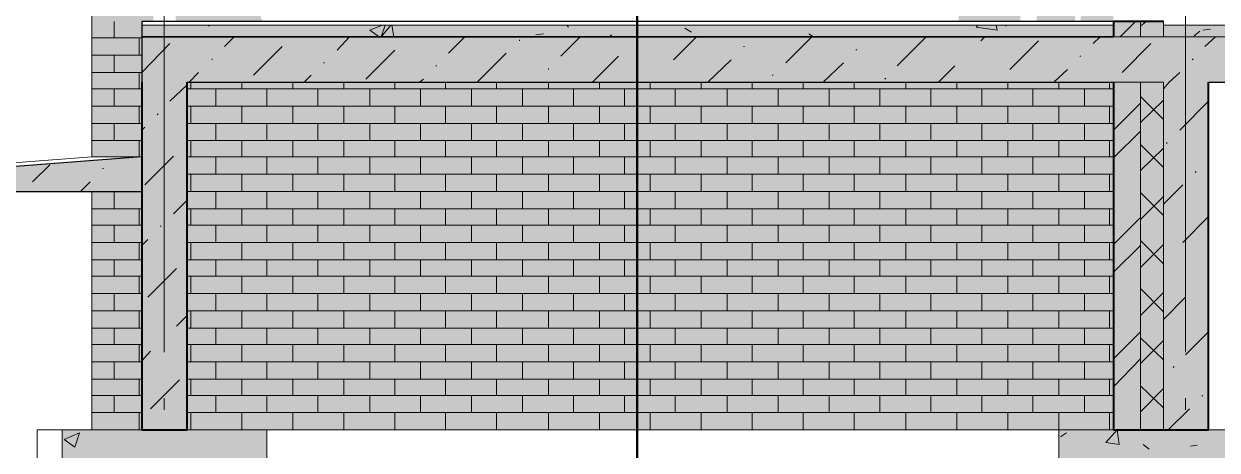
# Model space of a CAD drawing. Header units: millimetres. Extents: x -6983 to 114033, y -5968 to 36007.
# Drawn here: x 71860 to 77117, y 214 to 2091 of the extents above; entities that cross this region are included whole.
import ezdxf

# ---------------------------------------------------------------- set-up
doc = ezdxf.new("R2010")
doc.units = ezdxf.units.MM
doc.layers.add('PDF _Геометрия', color=7, linetype='Continuous')
doc.layers.add('PDF _Сплошная заливка', color=7, linetype='Continuous', true_color=0xffffff)

msp = doc.modelspace()

# ---------------------------------------------------------------- hatches: boundary and pattern name
at = {"layer": 'PDF _Сплошная заливка', "transparency": 33554559}
h = msp.add_hatch(color=256, dxfattribs=at)
h.paths.add_polyline_path([(72160.2, 1505.2), (72380.3, 1505.2), (72380.3, 2102.1), (72431.1, 2102.1), (72431.1, 5357.5), (72443.8, 5357.5), (72443.8, 5382.9), (72439.6, 5382.9), (72439.6, 5404.1), (72435.3, 5404.1), (72435.3, 5429.5), (72431.1, 5429.5), (72431.1, 5450.6), (72405.7, 5450.6), (72380.3, 5446.4), (72354.9, 5442.2), (72333.7, 5437.9), (72257.5, 5425.2), (72236.4, 5421), (72160.2, 5408.3)])
h.paths.add_polyline_path([(72380.3, 302.9), (72380.3, 1352.8), (72160.2, 1352.8), (72160.2, 302.9)])
h.paths.add_polyline_path([(72558.1, 5603), (72579.3, 5603), (72579.3, 12105.4), (72160.2, 12105.4), (72160.2, 5535.3), (72287.2, 5556.5), (72308.3, 5560.7), (72435.3, 5581.9), (72456.5, 5586.1)])
h.paths.add_polyline_path([(72528.5, 2102.1), (72579.3, 2102.1), (72579.3, 5374.4), (72553.9, 5374.4), (72553.9, 5395.6), (72549.6, 5395.6), (72549.6, 5421), (72545.4, 5421), (72545.4, 5446.4), (72541.2, 5446.4), (72541.2, 5471.8), (72524.2, 5471.8), (72528.5, 5467.6), (72528.5, 5446.4), (72532.7, 5446.4), (72532.7, 5421), (72536.9, 5421), (72536.9, 5395.6), (72541.2, 5395.6), (72541.2, 5370.2), (72520, 5370.2), (72477.7, 5361.7), (72528.5, 5357.5)])
h = msp.add_hatch(color=256, dxfattribs=at)
h.paths.add_polyline_path([(72964.5, 2627), (72964.5, 2559.3), (72977.2, 2559.3), (72977.2, 2627)])
h.paths.add_polyline_path([(72964.5, 2305.3), (72964.5, 2127.5), (72977.2, 2127.5), (72977.2, 2305.3)])
h.paths.add_polyline_path([(72964.5, 2521.2), (72964.5, 2381.5), (72977.2, 2381.5), (72977.2, 2521.2)])
h.paths.add_polyline_path([(75978.6, 2203.7), (75978.6, 2102.1), (76249.5, 2102.1), (76249.5, 2203.7)])
h.paths.add_polyline_path([(76660.2, 1835.4), (72579.3, 1835.4), (72579.3, 302.9), (76660.2, 302.9)])
h.paths.add_polyline_path([(76321.5, 2203.7), (76321.5, 2102.1), (76490.8, 2102.1), (76490.8, 2203.7)])
h.paths.add_polyline_path([(76516.2, 2102.1), (76660.2, 2102.1), (76660.2, 6094.1), (76639, 6094.1), (76613.6, 6089.8), (76592.4, 6085.6), (76541.6, 6077.1), (76520.5, 6072.9), (76469.7, 6064.4), (76448.5, 6060.2), (76397.7, 6051.7), (76376.5, 6047.5), (76325.7, 6039), (76304.6, 6034.8), (76253.8, 6026.3), (76232.6, 6022.1), (76181.8, 6013.6), (76160.6, 6009.4), (76109.8, 6000.9), (76088.7, 5996.7), (76037.9, 5988.2), (76016.7, 5984), (75965.9, 5975.5), (75944.7, 5971.3), (75893.9, 5962.8), (75872.8, 5958.6), (75822, 5950.1), (75800.8, 5945.9), (75750, 5937.4), (75728.8, 5933.2), (75678, 5924.7), (75656.9, 5920.5), (75606.1, 5912), (75584.9, 5907.8), (75534.1, 5899.3), (75512.9, 5895.1), (75462.1, 5886.6), (75441, 5882.4), (75390.2, 5873.9), (75369, 5869.7), (75318.2, 5861.2), (75297, 5857), (75246.2, 5848.6), (75225.1, 5844.3), (75174.3, 5835.9), (75153.1, 5831.6), (75102.3, 5823.2), (75081.1, 5818.9), (75030.3, 5810.5), (75009.2, 5806.2), (74958.4, 5797.8), (74937.2, 5793.5), (74886.4, 5785.1), (74865.2, 5780.8), (74814.4, 5772.4), (74793.3, 5768.1), (74742.5, 5759.7), (74721.3, 5755.4), (74670.5, 5747), (74649.3, 5742.7), (74598.5, 5734.3), (74577.4, 5730), (74526.6, 5721.6), (74505.4, 5717.3), (74454.6, 5708.9), (74433.4, 5704.6), (74382.6, 5696.2), (74361.5, 5691.9), (74310.7, 5683.5), (74289.5, 5679.2), (74238.7, 5670.8), (74217.5, 5666.5), (74166.7, 5658.1), (74145.6, 5653.8), (74094.8, 5645.4), (74073.6, 5641.1), (74022.8, 5632.7), (74001.6, 5628.4), (73950.9, 5620), (73929.7, 5615.7), (73878.9, 5607.3), (73857.7, 5603), (73806.9, 5594.6), (73785.8, 5590.3), (73735, 5581.9), (73713.8, 5577.6), (73663, 5569.2), (73641.8, 5564.9), (73591, 5556.5), (73569.9, 5552.2), (73519.1, 5543.8), (73497.9, 5539.5), (73447.1, 5531.1), (73425.9, 5526.8), (73375.1, 5518.4), (73354, 5514.1), (73303.2, 5505.7), (75978.6, 5501.4), (75978.6, 2728.6), (76461.2, 2728.6), (76461.2, 2720.1), (76469.7, 2724.4), (76473.9, 2728.6), (76596.7, 2728.6), (76592.4, 2724.4), (76600.9, 2720.1), (76600.9, 2572), (76617.8, 2572), (76622.1, 2567.7), (76617.8, 2555), (76600.9, 2550.8), (76600.9, 2364.5), (76613.6, 2364.5), (76613.6, 2351.8), (76600.9, 2351.8), (76596.7, 2258.7), (76592.4, 2250.2), (76592.4, 2241.8), (76600.9, 2241.8), (76600.9, 2203.7), (76516.2, 2203.7)])
h.paths.add_polyline_path([(76469.7, 2250.2), (76465.4, 2246), (76478.1, 2241.8), (76478.1, 2246), (76473.9, 2250.2)])
h.paths.add_polyline_path([(72579.3, 2102.1), (72913.7, 2106.3), (72909.5, 2106.3), (72909.5, 2114.8), (72905.2, 2114.8), (72905.2, 2165.6), (72901, 2169.8), (72905.2, 2487.3), (72909.5, 2521.2), (72905.2, 2521.2), (72905.2, 2749.8), (72888.3, 2749.8), (72888.3, 2826), (72663.9, 2826), (72663.9, 2868.3), (72901, 2872.5), (72905.2, 2910.6), (72977.2, 2910.6), (72977.2, 5446.4), (72956, 5446.4), (72930.6, 5442.2), (72909.5, 5437.9), (72884.1, 5433.7), (72862.9, 5429.5), (72837.5, 5425.2), (72816.3, 5421), (72790.9, 5416.8), (72769.8, 5412.5), (72744.4, 5408.3), (72723.2, 5404.1), (72697.8, 5399.8), (72676.6, 5395.6), (72651.2, 5391.4), (72630.1, 5387.1), (72579.3, 5378.7)])
h.paths.add_polyline_path([(72964.5, 2356.1), (72964.5, 2330.7), (72977.2, 2330.7), (72977.2, 2356.1)])
h.paths.add_polyline_path([(76639, 6322.7), (76660.2, 6322.7), (76660.2, 12105.4), (72579.3, 12105.4), (72579.3, 5607.3), (72655.5, 5620), (72676.6, 5624.2), (72727.4, 5632.7), (72748.6, 5636.9), (72799.4, 5645.4), (72820.6, 5649.6), (72871.4, 5658.1), (72892.5, 5662.3), (72943.3, 5670.8), (72964.5, 5675), (73015.3, 5683.5), (73036.5, 5687.7), (73087.3, 5696.2), (73108.4, 5700.4), (73159.2, 5708.9), (73180.4, 5713.1), (73231.2, 5721.6), (73252.4, 5725.8), (73303.2, 5734.3), (73324.3, 5738.5), (73375.1, 5747), (73396.3, 5751.2), (73447.1, 5759.7), (73468.3, 5763.9), (73519.1, 5772.4), (73540.2, 5776.6), (73591, 5785.1), (73612.2, 5789.3), (73663, 5797.8), (73684.2, 5802), (73735, 5810.5), (73756.1, 5814.7), (73806.9, 5823.2), (73828.1, 5827.4), (73878.9, 5835.9), (73900.1, 5840.1), (73950.9, 5848.6), (73972, 5852.8), (74022.8, 5861.2), (74044, 5865.5), (74094.8, 5873.9), (74115.9, 5878.2), (74166.7, 5886.6), (74187.9, 5890.9), (74238.7, 5899.3), (74259.9, 5903.6), (74310.7, 5912), (74331.8, 5916.3), (74382.6, 5924.7), (74403.8, 5929), (74454.6, 5937.4), (74475.8, 5941.7), (74526.6, 5950.1), (74547.7, 5954.4), (74598.5, 5962.8), (74619.7, 5967.1), (74695.9, 5979.8), (74717.1, 5984), (74767.9, 5992.5), (74789, 5996.7), (74839.8, 6005.2), (74861, 6009.4), (74911.8, 6017.9), (74933, 6022.1), (74983.8, 6030.6), (75004.9, 6034.8), (75055.7, 6043.3), (75076.9, 6047.5), (75127.7, 6056), (75148.9, 6060.2), (75199.7, 6068.7), (75220.8, 6072.9), (75271.6, 6081.4), (75292.8, 6085.6), (75343.6, 6094.1), (75364.8, 6098.3), (75415.6, 6106.8), (75436.7, 6111), (75487.5, 6119.5), (75508.7, 6123.7), (75559.5, 6132.2), (75580.7, 6136.4), (75631.5, 6144.9), (75652.6, 6149.1), (75703.4, 6157.6), (75724.6, 6161.8), (75775.4, 6170.3), (75796.6, 6174.5), (75847.4, 6183), (75868.5, 6187.2), (75919.3, 6195.7), (75940.5, 6199.9), (75991.3, 6208.4), (76012.5, 6212.6), (76063.3, 6221.1), (76084.4, 6225.3), (76135.2, 6233.8), (76156.4, 6238), (76207.2, 6246.5), (76228.4, 6250.7), (76279.2, 6259.2), (76300.3, 6263.4), (76351.1, 6271.9), (76372.3, 6276.1), (76423.1, 6284.6), (76444.3, 6288.8), (76495.1, 6297.3), (76516.2, 6301.5), (76567, 6310), (76588.2, 6314.2)])
h = msp.add_hatch(color=256, dxfattribs=at)
h.paths.add_polyline_path([(76778.7, 1835.4), (76660.2, 1835.4), (76660.2, 302.9), (76778.7, 302.9)])
h.paths.add_polyline_path([(76660.2, 5501.4), (76778.7, 5501.4), (76778.7, 7605.4), (76660.2, 7605.4)])
h.paths.add_polyline_path([(76660.2, 2034.3), (76778.7, 2034.3), (76778.7, 2102.1), (76660.2, 2102.1)])
h = msp.add_hatch(color=256, dxfattribs=at)
h.paths.add_polyline_path([(76880.3, 1835.4), (76778.7, 1835.4), (76778.7, 302.9), (76880.3, 302.9)])
h.paths.add_polyline_path([(76778.7, 5501.4), (76880.3, 5501.4), (76880.3, 7605.4), (76778.7, 7605.4)])
h.paths.add_polyline_path([(76778.7, 2034.3), (76880.3, 2034.3), (76880.3, 2102.1), (76778.7, 2102.1)])
h = msp.add_hatch(color=256, dxfattribs=at)
h.paths.add_polyline_path([(77079.3, 1835.4), (76880.3, 1835.4), (76880.3, 302.9), (77079.3, 302.9)])
h.paths.add_polyline_path([(76880.3, 6534.3), (77079.3, 6534.3), (77079.3, 7605.4), (76880.3, 7605.4)])
h.paths.add_polyline_path([(76880.3, 5501.4), (77079.3, 5501.4), (77079.3, 6335.4), (76880.3, 6335.4)])
for points in [[(72380.3, 2085.1), (72380.3, 2034.3), (76660.2, 2034.3), (76660.2, 2085.1)], [(76880.3, 2085.1), (76880.3, 2034.3), (85880.3, 2034.3), (85880.3, 2085.1)], [(72380.3, 2034.3), (72380.3, 1835.4), (97179, 1835.4), (97179, 2034.3)], [(72380.3, 1835.4), (72380.3, 302.9), (72579.3, 302.9), (72579.3, 1835.4)], [(72028.9, 302.9), (72028.9, 2.4), (72930.6, 2.4), (72930.6, 302.9)], [(76418.9, 302.9), (76418.9, 2.4), (77320.6, 2.4), (77320.6, 302.9)]]:
    msp.add_hatch(color=256, dxfattribs=at).paths.add_polyline_path(points)
h = msp.add_hatch(color=256, dxfattribs=at)
h.paths.add_polyline_path([(71440.5, 1437.4), (71381.2, 1433.2), (71381.2, 1352.8), (72380.3, 1352.8), (72380.3, 1505.2), (72325.3, 1505.2), (71940, 1475.5), (71880.8, 1471.3)])
h.paths.add_polyline_path([(97898.5, 1471.3), (97458.2, 1505.2), (97398.9, 1505.2), (97398.9, 1352.8), (98398, 1352.8), (98398, 1433.2), (97957.7, 1467.1)])

# ---------------------------------------------------------------- linework, layer by layer
at = {"layer": 'PDF _Геометрия', "lineweight": 18}
for points in [[(85880.3, 12105.4), (72579.3, 12105.4), (72160.2, 12105.4), (72160.2, 1505.2)], [(72380.3, 2034.3), (72380.3, 1835.4)], [(76660.2, 302.9), (76660.2, 1835.4), (72579.3, 1835.4)], [(80178, 302.9), (80178, 1835.4), (77079.3, 1835.4)], [(72189.8, 302.9), (72160.2, 302.9), (72160.2, 1352.8)], [(72930.6, 302.9), (72930.6, 2.4), (72028.9, 2.4), (72028.9, 302.9), (72930.6, 302.9), (76418.9, 302.9), (77320.6, 302.9), (77320.6, 2.4), (76418.9, 2.4), (76418.9, 302.9)]]:
    msp.add_lwpolyline(points, dxfattribs=at)
at = {"layer": 'PDF _Геометрия', "lineweight": 20}
for points in [[(72477.7, 645.8), (72477.7, 2643.9)], [(76977.7, 645.8), (76977.7, 2643.9)], [(72477.7, 391.8), (72477.7, 442.6)], [(76977.7, 391.8), (76977.7, 442.6)]]:
    msp.add_lwpolyline(points, dxfattribs=at)
at = {"layer": 'PDF _Геометрия', "lineweight": 50}
msp.add_lwpolyline([(81445.1, -2655.8), (81445.1, 2303.2), (74562.2, 2303.2), (74562.2, -2655.8)], close=True, dxfattribs=at)
at = {"layer": 'PDF _Геометрия', "lineweight": 9}
for points in [[(72257.5, 2030.1), (72257.5, 2102.1)], [(76660.2, 2085.1), (72380.3, 2085.1)], [(72668.2, 2085.1), (72676.6, 2080.9)], [(73425.9, 2034.3), (73383.6, 2064), (73438.6, 2085.1)], [(73451.3, 2085.1), (73434.4, 2034.3), (73476.7, 2085.1)], [(73489.4, 2034.3), (73481, 2085.1)], [(74251.4, 2085.1), (74259.9, 2076.7)], [(74772.1, 2072.4), (74801.7, 2055.5)], [(76143.7, 2085.1), (76147.9, 2064), (76054.8, 2076.7), (76063.3, 2085.1)], [(76186, 2085.1), (76186, 2080.9)], [(76778.7, 2034.3), (76660.2, 2034.3), (76778.7, 2034.3), (76880.3, 2034.3), (76880.3, 2085.1), (76880.3, 2102.1), (76880.3, 2085.1)], [(76689.8, 2034.3), (76757.5, 2102.1)], [(76778.7, 2080.9), (76804.1, 2102.1)], [(85880.3, 2085.1), (76880.3, 2085.1), (76880.3, 2034.3), (85880.3, 2034.3), (76880.3, 2034.3), (76778.7, 2034.3), (76778.7, 2102.1)], [(77015.8, 2038.6), (77041.2, 2059.7)], [(77053.9, 2064), (77087.7, 2068.2)], [(72160.2, 2030.1), (72380.3, 2030.1)], [(72160.2, 1877.7), (72380.3, 1877.7), (72503.1, 2004.7)], [(72367.6, 1953.9), (72367.6, 2030.1)], [(72744.4, 1992), (72786.7, 2034.3)], [(73239.7, 1975.1), (73294.7, 2034.3)], [(73548.7, 2034.3), (73548.7, 2034.3)], [(73730.7, 1962.4), (73802.7, 2034.3)], [(74044, 2017.4), (74044, 2021.6)], [(74115.9, 2042.8), (74149.8, 2047)], [(74226, 1949.7), (74310.7, 2034.3)], [(74437.7, 2034.3), (74450.4, 2042.8)], [(74539.3, 2004.7), (74539.3, 2004.7)], [(74721.3, 1932.7), (74822.9, 2034.3)], [(75216.6, 1920), (75330.9, 2034.3)], [(75318.2, 2047), (75339.4, 2034.3)], [(75580.7, 2034.3), (75584.9, 2034.3)], [(75707.7, 1907.3), (75834.7, 2034.3)], [(76076, 2017.4), (76092.9, 2034.3)], [(76203, 1890.4), (76330, 2017.4)], [(76571.3, 2004.7), (76600.9, 2034.3)], [(76698.3, 1877.7), (76825.3, 2004.7)], [(77062.3, 1992), (77108.9, 2034.3)], [(72160.2, 1953.9), (72380.3, 1953.9)], [(72257.5, 1877.7), (72257.5, 1953.9)], [(72871.4, 1865), (72998.4, 1992)], [(73366.7, 1848.1), (73493.7, 1975.1)], [(73857.7, 1835.4), (73984.7, 1962.4)], [(74365.7, 1835.4), (74480, 1949.7)], [(75030.3, 1992), (75034.6, 1992)], [(75525.6, 1975.1), (75529.9, 1979.3)], [(76020.9, 1962.4), (76020.9, 1962.4)], [(76512, 1949.7), (76516.2, 1949.7)], [(72689.3, 1932.7), (72689.3, 1937)], [(73180.4, 1920), (73184.6, 1920)], [(73675.7, 1907.3), (73679.9, 1907.3)], [(74171, 1890.4), (74171, 1894.6)], [(74873.7, 1835.4), (74975.3, 1932.7)], [(75381.7, 1835.4), (75470.6, 1920)], [(75889.7, 1835.4), (75961.7, 1907.3)], [(77007.3, 1932.7), (77011.5, 1937)], [(72367.6, 1805.7), (72367.6, 1877.7)], [(72587.7, 1835.4), (72630.1, 1877.7)], [(73095.7, 1835.4), (73125.4, 1865)], [(73603.7, 1835.4), (73620.7, 1848.1)], [(74666.3, 1877.7), (74666.3, 1877.7)], [(75157.3, 1865), (75161.6, 1865)], [(75652.6, 1848.1), (75656.9, 1852.3)], [(76397.7, 1835.4), (76457, 1890.4)], [(76880.3, 1805.7), (76905.7, 1835.4), (76952.3, 1877.7)], [(72160.2, 1805.7), (72380.3, 1805.7)], [(72257.5, 1729.5), (72257.5, 1805.7)], [(72503.1, 1750.7), (72579.3, 1822.7)], [(72579.3, 1805.7), (76660.2, 1805.7)], [(72596.2, 1805.7), (72596.2, 1835.4)], [(72706.3, 1729.5), (72706.3, 1805.7)], [(72820.6, 1805.7), (72820.6, 1835.4)], [(72930.6, 1729.5), (72930.6, 1805.7)], [(73044.9, 1805.7), (73044.9, 1835.4)], [(73155, 1729.5), (73155, 1805.7)], [(73269.3, 1805.7), (73269.3, 1835.4)], [(73383.6, 1729.5), (73383.6, 1805.7)], [(73493.7, 1805.7), (73493.7, 1835.4)], [(73608, 1729.5), (73608, 1805.7)], [(73718, 1805.7), (73718, 1835.4)], [(73832.3, 1729.5), (73832.3, 1805.7)], [(73942.4, 1805.7), (73942.4, 1835.4)], [(74056.7, 1729.5), (74056.7, 1805.7)], [(74111.7, 1835.4), (74111.7, 1835.4)], [(74171, 1805.7), (74171, 1835.4)], [(74281, 1729.5), (74281, 1805.7)], [(74395.3, 1805.7), (74395.3, 1835.4)], [(74505.4, 1729.5), (74505.4, 1805.7)], [(74619.7, 1805.7), (74619.7, 1835.4)], [(74729.8, 1729.5), (74729.8, 1805.7)], [(74844.1, 1805.7), (74844.1, 1835.4)], [(74958.4, 1729.5), (74958.4, 1805.7)], [(75068.4, 1805.7), (75068.4, 1835.4)], [(75182.7, 1729.5), (75182.7, 1805.7)], [(75292.8, 1805.7), (75292.8, 1835.4)], [(75407.1, 1729.5), (75407.1, 1805.7)], [(75517.2, 1805.7), (75517.2, 1835.4)], [(75631.5, 1729.5), (75631.5, 1805.7)], [(75745.8, 1805.7), (75745.8, 1835.4)], [(75855.8, 1729.5), (75855.8, 1805.7)], [(75970.1, 1805.7), (75970.1, 1835.4)], [(76080.2, 1729.5), (76080.2, 1805.7)], [(76147.9, 1835.4), (76147.9, 1835.4)], [(76194.5, 1805.7), (76194.5, 1835.4)], [(76304.6, 1729.5), (76304.6, 1805.7)], [(76418.9, 1805.7), (76418.9, 1835.4)], [(76533.2, 1729.5), (76533.2, 1805.7)], [(76643.2, 1805.7), (76643.2, 1835.4)], [(76880.3, 302.9), (76880.3, 1835.4), (76778.7, 1835.4), (76778.7, 302.9)], [(76778.7, 1835.4), (76880.3, 1835.4)], [(76660.2, 1623.7), (76778.7, 1742.2)], [(76880.3, 1670.3), (76778.7, 1771.9)], [(76778.7, 1657.6), (76880.3, 1754.9)], [(76952.3, 1623.7), (77079.3, 1750.7)], [(72160.2, 1729.5), (72380.3, 1729.5)], [(72367.6, 1653.3), (72367.6, 1729.5)], [(72448, 1691.4), (72452.3, 1695.7)], [(72579.3, 1729.5), (76660.2, 1729.5)], [(72596.2, 1653.3), (72596.2, 1729.5)], [(72820.6, 1653.3), (72820.6, 1729.5)], [(73044.9, 1653.3), (73044.9, 1729.5)], [(73269.3, 1653.3), (73269.3, 1729.5)], [(73493.7, 1653.3), (73493.7, 1729.5)], [(73718, 1653.3), (73718, 1729.5)], [(73942.4, 1653.3), (73942.4, 1729.5)], [(74171, 1653.3), (74171, 1729.5)], [(74395.3, 1653.3), (74395.3, 1729.5)], [(74619.7, 1653.3), (74619.7, 1729.5)], [(74844.1, 1653.3), (74844.1, 1729.5)], [(75068.4, 1653.3), (75068.4, 1729.5)], [(75292.8, 1653.3), (75292.8, 1729.5)], [(75517.2, 1653.3), (75517.2, 1729.5)], [(75745.8, 1653.3), (75745.8, 1729.5)], [(75970.1, 1653.3), (75970.1, 1729.5)], [(76194.5, 1653.3), (76194.5, 1729.5)], [(76418.9, 1653.3), (76418.9, 1729.5)], [(76643.2, 1653.3), (76643.2, 1729.5)], [(72160.2, 1653.3), (72380.3, 1653.3)], [(72257.5, 1577.1), (72257.5, 1653.3)], [(72380.3, 1623.7), (72393, 1636.4)], [(72579.3, 1653.3), (76660.2, 1653.3)], [(72706.3, 1577.1), (72706.3, 1653.3)], [(72930.6, 1577.1), (72930.6, 1653.3)], [(73155, 1577.1), (73155, 1653.3)], [(73383.6, 1577.1), (73383.6, 1653.3)], [(73608, 1577.1), (73608, 1653.3)], [(73832.3, 1577.1), (73832.3, 1653.3)], [(74056.7, 1577.1), (74056.7, 1653.3)], [(74281, 1577.1), (74281, 1653.3)], [(74505.4, 1577.1), (74505.4, 1653.3)], [(74729.8, 1577.1), (74729.8, 1653.3)], [(74958.4, 1577.1), (74958.4, 1653.3)], [(75182.7, 1577.1), (75182.7, 1653.3)], [(75407.1, 1577.1), (75407.1, 1653.3)], [(75631.5, 1577.1), (75631.5, 1653.3)], [(75855.8, 1577.1), (75855.8, 1653.3)], [(76080.2, 1577.1), (76080.2, 1653.3)], [(76304.6, 1577.1), (76304.6, 1653.3)], [(76533.2, 1577.1), (76533.2, 1653.3)], [(72160.2, 1577.1), (72380.3, 1577.1)], [(72367.6, 1505.2), (72367.6, 1577.1)], [(72579.3, 1577.1), (76660.2, 1577.1)], [(72596.2, 1505.2), (72596.2, 1577.1)], [(72820.6, 1505.2), (72820.6, 1577.1)], [(73044.9, 1505.2), (73044.9, 1577.1)], [(73269.3, 1505.2), (73269.3, 1577.1)], [(73493.7, 1505.2), (73493.7, 1577.1)], [(73718, 1505.2), (73718, 1577.1)], [(73942.4, 1505.2), (73942.4, 1577.1)], [(74171, 1505.2), (74171, 1577.1)], [(74395.3, 1505.2), (74395.3, 1577.1)], [(74619.7, 1505.2), (74619.7, 1577.1)], [(74844.1, 1505.2), (74844.1, 1577.1)], [(75068.4, 1505.2), (75068.4, 1577.1)], [(75292.8, 1505.2), (75292.8, 1577.1)], [(75517.2, 1505.2), (75517.2, 1577.1)], [(75745.8, 1505.2), (75745.8, 1577.1)], [(75970.1, 1505.2), (75970.1, 1577.1)], [(76194.5, 1505.2), (76194.5, 1577.1)], [(76418.9, 1505.2), (76418.9, 1577.1)], [(76643.2, 1505.2), (76643.2, 1577.1)], [(76660.2, 1500.9), (76778.7, 1619.5)], [(72575, 1564.4), (72579.3, 1568.7)], [(76880.3, 1458.6), (76778.7, 1560.2)], [(76778.7, 1445.9), (76880.3, 1543.3)], [(76893, 1564.4), (76897.2, 1568.7)], [(72393, 1382.4), (72520, 1509.4)], [(72579.3, 1505.2), (76660.2, 1505.2)], [(72706.3, 1429), (72706.3, 1505.2)], [(72930.6, 1429), (72930.6, 1505.2)], [(73155, 1429), (73155, 1505.2)], [(73383.6, 1429), (73383.6, 1505.2)], [(73608, 1429), (73608, 1505.2)], [(73832.3, 1429), (73832.3, 1505.2)], [(74056.7, 1429), (74056.7, 1505.2)], [(74281, 1429), (74281, 1505.2)], [(74505.4, 1429), (74505.4, 1505.2)], [(74729.8, 1429), (74729.8, 1505.2)], [(74958.4, 1429), (74958.4, 1505.2)], [(75182.7, 1429), (75182.7, 1505.2)], [(75407.1, 1429), (75407.1, 1505.2)], [(75631.5, 1429), (75631.5, 1505.2)], [(75855.8, 1429), (75855.8, 1505.2)], [(76080.2, 1429), (76080.2, 1505.2)], [(76304.6, 1429), (76304.6, 1505.2)], [(76533.2, 1429), (76533.2, 1505.2)], [(77079.3, 1496.7), (77079.3, 1496.7)], [(71897.7, 1395.1), (71973.9, 1471.3)], [(72206.7, 1454.4), (72211, 1454.4)], [(72579.3, 1429), (76660.2, 1429)], [(72596.2, 1352.8), (72596.2, 1429)], [(72820.6, 1352.8), (72820.6, 1429)], [(73044.9, 1352.8), (73044.9, 1429)], [(73269.3, 1352.8), (73269.3, 1429)], [(73493.7, 1352.8), (73493.7, 1429)], [(73718, 1352.8), (73718, 1429)], [(73942.4, 1352.8), (73942.4, 1429)], [(74171, 1352.8), (74171, 1429)], [(74395.3, 1352.8), (74395.3, 1429)], [(74619.7, 1352.8), (74619.7, 1429)], [(74844.1, 1352.8), (74844.1, 1429)], [(75068.4, 1352.8), (75068.4, 1429)], [(75292.8, 1352.8), (75292.8, 1429)], [(75517.2, 1352.8), (75517.2, 1429)], [(75745.8, 1352.8), (75745.8, 1429)], [(75970.1, 1352.8), (75970.1, 1429)], [(76194.5, 1352.8), (76194.5, 1429)], [(76418.9, 1352.8), (76418.9, 1429)], [(76643.2, 1352.8), (76643.2, 1429)], [(77020, 1437.4), (77024.2, 1441.7)], [(72109.4, 1352.8), (72151.7, 1395.1)], [(76880.3, 1297.8), (76965, 1382.4)], [(72160.2, 1352.8), (72380.3, 1352.8)], [(72257.5, 1276.6), (72257.5, 1352.8)], [(72520, 1255.4), (72579.3, 1314.7)], [(72579.3, 1352.8), (76660.2, 1352.8)], [(72706.3, 1276.6), (72706.3, 1352.8)], [(72930.6, 1276.6), (72930.6, 1352.8)], [(73155, 1276.6), (73155, 1352.8)], [(73383.6, 1276.6), (73383.6, 1352.8)], [(73608, 1276.6), (73608, 1352.8)], [(73832.3, 1276.6), (73832.3, 1352.8)], [(74056.7, 1276.6), (74056.7, 1352.8)], [(74281, 1276.6), (74281, 1352.8)], [(74505.4, 1276.6), (74505.4, 1352.8)], [(74729.8, 1276.6), (74729.8, 1352.8)], [(74958.4, 1276.6), (74958.4, 1352.8)], [(75182.7, 1276.6), (75182.7, 1352.8)], [(75407.1, 1276.6), (75407.1, 1352.8)], [(75631.5, 1276.6), (75631.5, 1352.8)], [(75855.8, 1276.6), (75855.8, 1352.8)], [(76080.2, 1276.6), (76080.2, 1352.8)], [(76304.6, 1276.6), (76304.6, 1352.8)], [(76533.2, 1276.6), (76533.2, 1352.8)], [(76880.3, 1247), (76778.7, 1348.6)], [(76778.7, 1230), (76880.3, 1331.6)], [(72160.2, 1276.6), (72380.3, 1276.6)], [(72367.6, 1204.6), (72367.6, 1276.6)], [(72579.3, 1276.6), (76660.2, 1276.6)], [(72596.2, 1204.6), (72596.2, 1276.6)], [(72820.6, 1204.6), (72820.6, 1276.6)], [(73044.9, 1204.6), (73044.9, 1276.6)], [(73269.3, 1204.6), (73269.3, 1276.6)], [(73493.7, 1204.6), (73493.7, 1276.6)], [(73718, 1204.6), (73718, 1276.6)], [(73942.4, 1204.6), (73942.4, 1276.6)], [(74171, 1204.6), (74171, 1276.6)], [(74395.3, 1204.6), (74395.3, 1276.6)], [(74619.7, 1204.6), (74619.7, 1276.6)], [(74844.1, 1204.6), (74844.1, 1276.6)], [(75068.4, 1204.6), (75068.4, 1276.6)], [(75292.8, 1204.6), (75292.8, 1276.6)], [(75517.2, 1204.6), (75517.2, 1276.6)], [(75745.8, 1204.6), (75745.8, 1276.6)], [(75970.1, 1204.6), (75970.1, 1276.6)], [(76194.5, 1204.6), (76194.5, 1276.6)], [(76418.9, 1204.6), (76418.9, 1276.6)], [(76643.2, 1204.6), (76643.2, 1276.6)], [(76660.2, 1120), (76778.7, 1238.5)], [(76965, 1128.4), (77079.3, 1242.7)], [(72160.2, 1204.6), (72380.3, 1204.6)], [(72257.5, 1128.4), (72257.5, 1204.6)], [(72460.7, 1200.4), (72465, 1200.4)], [(72579.3, 1204.6), (76660.2, 1204.6)], [(72706.3, 1128.4), (72706.3, 1204.6)], [(72930.6, 1128.4), (72930.6, 1204.6)], [(73155, 1128.4), (73155, 1204.6)], [(73383.6, 1128.4), (73383.6, 1204.6)], [(73608, 1128.4), (73608, 1204.6)], [(73832.3, 1128.4), (73832.3, 1204.6)], [(74056.7, 1128.4), (74056.7, 1204.6)], [(74281, 1128.4), (74281, 1204.6)], [(74505.4, 1128.4), (74505.4, 1204.6)], [(74729.8, 1128.4), (74729.8, 1204.6)], [(74958.4, 1128.4), (74958.4, 1204.6)], [(75182.7, 1128.4), (75182.7, 1204.6)], [(75407.1, 1128.4), (75407.1, 1204.6)], [(75631.5, 1128.4), (75631.5, 1204.6)], [(75855.8, 1128.4), (75855.8, 1204.6)], [(76080.2, 1128.4), (76080.2, 1204.6)], [(76304.6, 1128.4), (76304.6, 1204.6)], [(76533.2, 1128.4), (76533.2, 1204.6)], [(72160.2, 1128.4), (72380.3, 1128.4)], [(72367.6, 1052.2), (72367.6, 1128.4)], [(72380.3, 1115.7), (72405.7, 1141.1)], [(72579.3, 1128.4), (76660.2, 1128.4)], [(72596.2, 1052.2), (72596.2, 1128.4)], [(72820.6, 1052.2), (72820.6, 1128.4)], [(73044.9, 1052.2), (73044.9, 1128.4)], [(73269.3, 1052.2), (73269.3, 1128.4)], [(73493.7, 1052.2), (73493.7, 1128.4)], [(73718, 1052.2), (73718, 1128.4)], [(73942.4, 1052.2), (73942.4, 1128.4)], [(74171, 1052.2), (74171, 1128.4)], [(74395.3, 1052.2), (74395.3, 1128.4)], [(74619.7, 1052.2), (74619.7, 1128.4)], [(74844.1, 1052.2), (74844.1, 1128.4)], [(75068.4, 1052.2), (75068.4, 1128.4)], [(75292.8, 1052.2), (75292.8, 1128.4)], [(75517.2, 1052.2), (75517.2, 1128.4)], [(75745.8, 1052.2), (75745.8, 1128.4)], [(75970.1, 1052.2), (75970.1, 1128.4)], [(76194.5, 1052.2), (76194.5, 1128.4)], [(76418.9, 1052.2), (76418.9, 1128.4)], [(76643.2, 1052.2), (76643.2, 1128.4)], [(76660.2, 997.2), (76778.7, 1115.7)], [(76880.3, 1035.3), (76778.7, 1136.9)], [(76778.7, 1018.4), (76880.3, 1120)], [(72160.2, 1052.2), (72380.3, 1052.2)], [(72257.5, 980.3), (72257.5, 1052.2)], [(72579.3, 1052.2), (76660.2, 1052.2)], [(72706.3, 980.3), (72706.3, 1052.2)], [(72930.6, 980.3), (72930.6, 1052.2)], [(73155, 980.3), (73155, 1052.2)], [(73383.6, 980.3), (73383.6, 1052.2)], [(73608, 980.3), (73608, 1052.2)], [(73832.3, 980.3), (73832.3, 1052.2)], [(74056.7, 980.3), (74056.7, 1052.2)], [(74281, 980.3), (74281, 1052.2)], [(74505.4, 980.3), (74505.4, 1052.2)], [(74729.8, 980.3), (74729.8, 1052.2)], [(74958.4, 980.3), (74958.4, 1052.2)], [(75182.7, 980.3), (75182.7, 1052.2)], [(75407.1, 980.3), (75407.1, 1052.2)], [(75631.5, 980.3), (75631.5, 1052.2)], [(75855.8, 980.3), (75855.8, 1052.2)], [(76080.2, 980.3), (76080.2, 1052.2)], [(76304.6, 980.3), (76304.6, 1052.2)], [(76533.2, 980.3), (76533.2, 1052.2)], [(76909.9, 1073.4), (76909.9, 1073.4)], [(72405.7, 887.1), (72532.7, 1014.1)], [(72160.2, 980.3), (72380.3, 980.3)], [(72367.6, 904.1), (72367.6, 980.3)], [(72579.3, 980.3), (76660.2, 980.3)], [(72596.2, 904.1), (72596.2, 980.3)], [(72820.6, 904.1), (72820.6, 980.3)], [(73044.9, 904.1), (73044.9, 980.3)], [(73269.3, 904.1), (73269.3, 980.3)], [(73493.7, 904.1), (73493.7, 980.3)], [(73718, 904.1), (73718, 980.3)], [(73942.4, 904.1), (73942.4, 980.3)], [(74171, 904.1), (74171, 980.3)], [(74395.3, 904.1), (74395.3, 980.3)], [(74619.7, 904.1), (74619.7, 980.3)], [(74844.1, 904.1), (74844.1, 980.3)], [(75068.4, 904.1), (75068.4, 980.3)], [(75292.8, 904.1), (75292.8, 980.3)], [(75517.2, 904.1), (75517.2, 980.3)], [(75745.8, 904.1), (75745.8, 980.3)], [(75970.1, 904.1), (75970.1, 980.3)], [(76194.5, 904.1), (76194.5, 980.3)], [(76418.9, 904.1), (76418.9, 980.3)], [(76643.2, 904.1), (76643.2, 980.3)], [(77036.9, 946.4), (77036.9, 946.4)], [(72160.2, 904.1), (72380.3, 904.1)], [(72257.5, 827.9), (72257.5, 904.1)], [(72579.3, 904.1), (76660.2, 904.1)], [(72706.3, 827.9), (72706.3, 904.1)], [(72930.6, 827.9), (72930.6, 904.1)], [(73155, 827.9), (73155, 904.1)], [(73383.6, 827.9), (73383.6, 904.1)], [(73608, 827.9), (73608, 904.1)], [(73832.3, 827.9), (73832.3, 904.1)], [(74056.7, 827.9), (74056.7, 904.1)], [(74281, 827.9), (74281, 904.1)], [(74505.4, 827.9), (74505.4, 904.1)], [(74729.8, 827.9), (74729.8, 904.1)], [(74958.4, 827.9), (74958.4, 904.1)], [(75182.7, 827.9), (75182.7, 904.1)], [(75407.1, 827.9), (75407.1, 904.1)], [(75631.5, 827.9), (75631.5, 904.1)], [(75855.8, 827.9), (75855.8, 904.1)], [(76080.2, 827.9), (76080.2, 904.1)], [(76304.6, 827.9), (76304.6, 904.1)], [(76533.2, 827.9), (76533.2, 904.1)], [(76880.3, 823.6), (76778.7, 925.2)], [(76778.7, 806.7), (76880.3, 908.3)], [(76880.3, 789.8), (76977.7, 887.1)], [(72160.2, 827.9), (72380.3, 827.9)], [(72367.6, 751.7), (72367.6, 827.9)], [(72532.7, 760.1), (72579.3, 806.7)], [(72579.3, 827.9), (76660.2, 827.9)], [(72596.2, 751.7), (72596.2, 827.9)], [(72820.6, 751.7), (72820.6, 827.9)], [(73044.9, 751.7), (73044.9, 827.9)], [(73269.3, 751.7), (73269.3, 827.9)], [(73493.7, 751.7), (73493.7, 827.9)], [(73718, 751.7), (73718, 827.9)], [(73942.4, 751.7), (73942.4, 827.9)], [(74171, 751.7), (74171, 827.9)], [(74395.3, 751.7), (74395.3, 827.9)], [(74619.7, 751.7), (74619.7, 827.9)], [(74844.1, 751.7), (74844.1, 827.9)], [(75068.4, 751.7), (75068.4, 827.9)], [(75292.8, 751.7), (75292.8, 827.9)], [(75517.2, 751.7), (75517.2, 827.9)], [(75745.8, 751.7), (75745.8, 827.9)], [(75970.1, 751.7), (75970.1, 827.9)], [(76194.5, 751.7), (76194.5, 827.9)], [(76418.9, 751.7), (76418.9, 827.9)], [(76643.2, 751.7), (76643.2, 827.9)], [(72160.2, 751.7), (72380.3, 751.7)], [(72257.5, 679.7), (72257.5, 751.7)], [(72579.3, 751.7), (76660.2, 751.7)], [(72706.3, 679.7), (72706.3, 751.7)], [(72930.6, 679.7), (72930.6, 751.7)], [(73155, 679.7), (73155, 751.7)], [(73383.6, 679.7), (73383.6, 751.7)], [(73608, 679.7), (73608, 751.7)], [(73832.3, 679.7), (73832.3, 751.7)], [(74056.7, 679.7), (74056.7, 751.7)], [(74281, 679.7), (74281, 751.7)], [(74505.4, 679.7), (74505.4, 751.7)], [(74729.8, 679.7), (74729.8, 751.7)], [(74958.4, 679.7), (74958.4, 751.7)], [(75182.7, 679.7), (75182.7, 751.7)], [(75407.1, 679.7), (75407.1, 751.7)], [(75631.5, 679.7), (75631.5, 751.7)], [(75855.8, 679.7), (75855.8, 751.7)], [(76080.2, 679.7), (76080.2, 751.7)], [(76304.6, 679.7), (76304.6, 751.7)], [(76533.2, 679.7), (76533.2, 751.7)], [(72477.7, 705.1), (72477.7, 709.3)], [(76660.2, 616.2), (76778.7, 734.7)], [(76880.3, 612), (76778.7, 709.3)], [(76778.7, 595), (76880.3, 696.6)], [(76977.7, 633.1), (77079.3, 734.7)], [(72160.2, 679.7), (72380.3, 679.7)], [(72367.6, 603.5), (72367.6, 679.7)], [(72380.3, 607.7), (72418.4, 650.1)], [(72579.3, 679.7), (76660.2, 679.7)], [(72596.2, 603.5), (72596.2, 679.7)], [(72820.6, 603.5), (72820.6, 679.7)], [(73044.9, 603.5), (73044.9, 679.7)], [(73269.3, 603.5), (73269.3, 679.7)], [(73493.7, 603.5), (73493.7, 679.7)], [(73718, 603.5), (73718, 679.7)], [(73942.4, 603.5), (73942.4, 679.7)], [(74171, 603.5), (74171, 679.7)], [(74395.3, 603.5), (74395.3, 679.7)], [(74619.7, 603.5), (74619.7, 679.7)], [(74844.1, 603.5), (74844.1, 679.7)], [(75068.4, 603.5), (75068.4, 679.7)], [(75292.8, 603.5), (75292.8, 679.7)], [(75517.2, 603.5), (75517.2, 679.7)], [(75745.8, 603.5), (75745.8, 679.7)], [(75970.1, 603.5), (75970.1, 679.7)], [(76194.5, 603.5), (76194.5, 679.7)], [(76418.9, 603.5), (76418.9, 679.7)], [(76643.2, 603.5), (76643.2, 679.7)], [(72160.2, 603.5), (72380.3, 603.5)], [(72257.5, 527.3), (72257.5, 603.5)], [(72579.3, 603.5), (76660.2, 603.5)], [(72706.3, 527.3), (72706.3, 603.5)], [(72930.6, 527.3), (72930.6, 603.5)], [(73155, 527.3), (73155, 603.5)], [(73383.6, 527.3), (73383.6, 603.5)], [(73608, 527.3), (73608, 603.5)], [(73832.3, 527.3), (73832.3, 603.5)], [(74056.7, 527.3), (74056.7, 603.5)], [(74281, 527.3), (74281, 603.5)], [(74505.4, 527.3), (74505.4, 603.5)], [(74729.8, 527.3), (74729.8, 603.5)], [(74958.4, 527.3), (74958.4, 603.5)], [(75182.7, 527.3), (75182.7, 603.5)], [(75407.1, 527.3), (75407.1, 603.5)], [(75631.5, 527.3), (75631.5, 603.5)], [(75855.8, 527.3), (75855.8, 603.5)], [(76080.2, 527.3), (76080.2, 603.5)], [(76304.6, 527.3), (76304.6, 603.5)], [(76533.2, 527.3), (76533.2, 603.5)], [(76660.2, 493.4), (76778.7, 616.2)], [(76922.6, 578.1), (76926.9, 582.3)], [(72160.2, 527.3), (72380.3, 527.3)], [(72367.6, 455.3), (72367.6, 527.3)], [(72579.3, 527.3), (76660.2, 527.3)], [(72596.2, 455.3), (72596.2, 527.3)], [(72820.6, 455.3), (72820.6, 527.3)], [(73044.9, 455.3), (73044.9, 527.3)], [(73269.3, 455.3), (73269.3, 527.3)], [(73493.7, 455.3), (73493.7, 527.3)], [(73718, 455.3), (73718, 527.3)], [(73942.4, 455.3), (73942.4, 527.3)], [(74171, 455.3), (74171, 527.3)], [(74395.3, 455.3), (74395.3, 527.3)], [(74619.7, 455.3), (74619.7, 527.3)], [(74844.1, 455.3), (74844.1, 527.3)], [(75068.4, 455.3), (75068.4, 527.3)], [(75292.8, 455.3), (75292.8, 527.3)], [(75517.2, 455.3), (75517.2, 527.3)], [(75745.8, 455.3), (75745.8, 527.3)], [(75970.1, 455.3), (75970.1, 527.3)], [(76194.5, 455.3), (76194.5, 527.3)], [(76418.9, 455.3), (76418.9, 527.3)], [(76643.2, 455.3), (76643.2, 527.3)], [(72418.4, 396.1), (72545.4, 523.1)], [(76880.3, 400.3), (76778.7, 497.7)], [(76778.7, 383.4), (76880.3, 485)], [(72160.2, 455.3), (72380.3, 455.3)], [(72257.5, 379.1), (72257.5, 455.3)], [(72579.3, 455.3), (76660.2, 455.3)], [(72706.3, 379.1), (72706.3, 455.3)], [(72930.6, 379.1), (72930.6, 455.3)], [(73155, 379.1), (73155, 455.3)], [(73383.6, 379.1), (73383.6, 455.3)], [(73608, 379.1), (73608, 455.3)], [(73832.3, 379.1), (73832.3, 455.3)], [(74056.7, 379.1), (74056.7, 455.3)], [(74281, 379.1), (74281, 455.3)], [(74505.4, 379.1), (74505.4, 455.3)], [(74729.8, 379.1), (74729.8, 455.3)], [(74958.4, 379.1), (74958.4, 455.3)], [(75182.7, 379.1), (75182.7, 455.3)], [(75407.1, 379.1), (75407.1, 455.3)], [(75631.5, 379.1), (75631.5, 455.3)], [(75855.8, 379.1), (75855.8, 455.3)], [(76080.2, 379.1), (76080.2, 455.3)], [(76304.6, 379.1), (76304.6, 455.3)], [(76533.2, 379.1), (76533.2, 455.3)], [(77049.6, 451.1), (77053.9, 455.3)], [(72160.2, 379.1), (72380.3, 379.1)], [(72367.6, 302.9), (72367.6, 379.1)], [(72579.3, 379.1), (76660.2, 379.1)], [(72596.2, 302.9), (72596.2, 379.1)], [(72820.6, 302.9), (72820.6, 379.1)], [(72930.6, 302.9), (76418.9, 302.9), (76418.9, 379.1)], [(73044.9, 302.9), (73044.9, 379.1)], [(73269.3, 302.9), (73269.3, 379.1)], [(73493.7, 302.9), (73493.7, 379.1)], [(73718, 302.9), (73718, 379.1)], [(73942.4, 302.9), (73942.4, 379.1)], [(74171, 302.9), (74171, 379.1)], [(74395.3, 302.9), (74395.3, 379.1)], [(74619.7, 302.9), (74619.7, 379.1)], [(74844.1, 302.9), (74844.1, 379.1)], [(75068.4, 302.9), (75068.4, 379.1)], [(75292.8, 302.9), (75292.8, 379.1)], [(75517.2, 302.9), (75517.2, 379.1)], [(75745.8, 302.9), (75745.8, 379.1)], [(75970.1, 302.9), (75970.1, 379.1)], [(76194.5, 302.9), (76194.5, 379.1)], [(76643.2, 302.9), (76643.2, 379.1)], [(76901.5, 302.9), (76994.6, 396.1)], [(72028.9, 302.9), (71918.9, 302.9), (71918.9, 2.4), (72028.9, 2.4)], [(76427.3, 273.3), (76452.7, 290.2)], [(76791.4, 239.4), (76816.8, 218.3)], [(76998.8, 231), (77028.5, 235.2)]]:
    msp.add_lwpolyline(points, dxfattribs=at)
at = {"layer": 'PDF _Геометрия', "lineweight": 30}
for points in [[(76660.2, 2034.3), (76660.2, 2102.1), (72380.3, 2102.1), (72380.3, 2034.3), (76660.2, 2034.3), (72380.3, 2034.3), (72380.3, 1835.4)], [(72579.3, 1835.4), (76660.2, 1835.4)], [(77079.3, 1835.4), (85880.3, 1835.4)]]:
    msp.add_lwpolyline(points, dxfattribs=at)
at = {"layer": 'PDF _Геометрия', "lineweight": 40}
for points in [[(76880.3, 2102.1), (76660.2, 2102.1), (76660.2, 2034.3)], [(72380.3, 1835.4), (72380.3, 302.9), (72579.3, 302.9), (72579.3, 1835.4)], [(76660.2, 1835.4), (76660.2, 302.9), (77079.3, 302.9), (77079.3, 1835.4)]]:
    msp.add_lwpolyline(points, dxfattribs=at)
at = {"layer": 'PDF _Геометрия', "lineweight": 9}
for points in [[(76778.7, 1835.4), (76660.2, 1835.4)], [(72380.3, 1505.2), (72160.2, 1505.2)], [(72105.1, 290.2), (72084, 226.7), (72037.4, 260.6)], [(76677.1, 302.9), (76685.6, 239.4), (76626.3, 247.9)]]:
    msp.add_lwpolyline(points, close=True, dxfattribs=at)
at = {"layer": 'PDF _Геометрия', "lineweight": 13}
for points in [[(71161.1, 1429), (72160.2, 1505.2)], [(71381.2, 1429), (72380.3, 1505.2)]]:
    msp.add_lwpolyline(points, dxfattribs=at)
at = {"layer": 'PDF _Геометрия', "lineweight": 30}
msp.add_lwpolyline([(71381.2, 1352.8), (72380.3, 1352.8), (72380.3, 1505.2), (71381.2, 1429)], close=True, dxfattribs=at)

doc.saveas('drawing.dxf')
